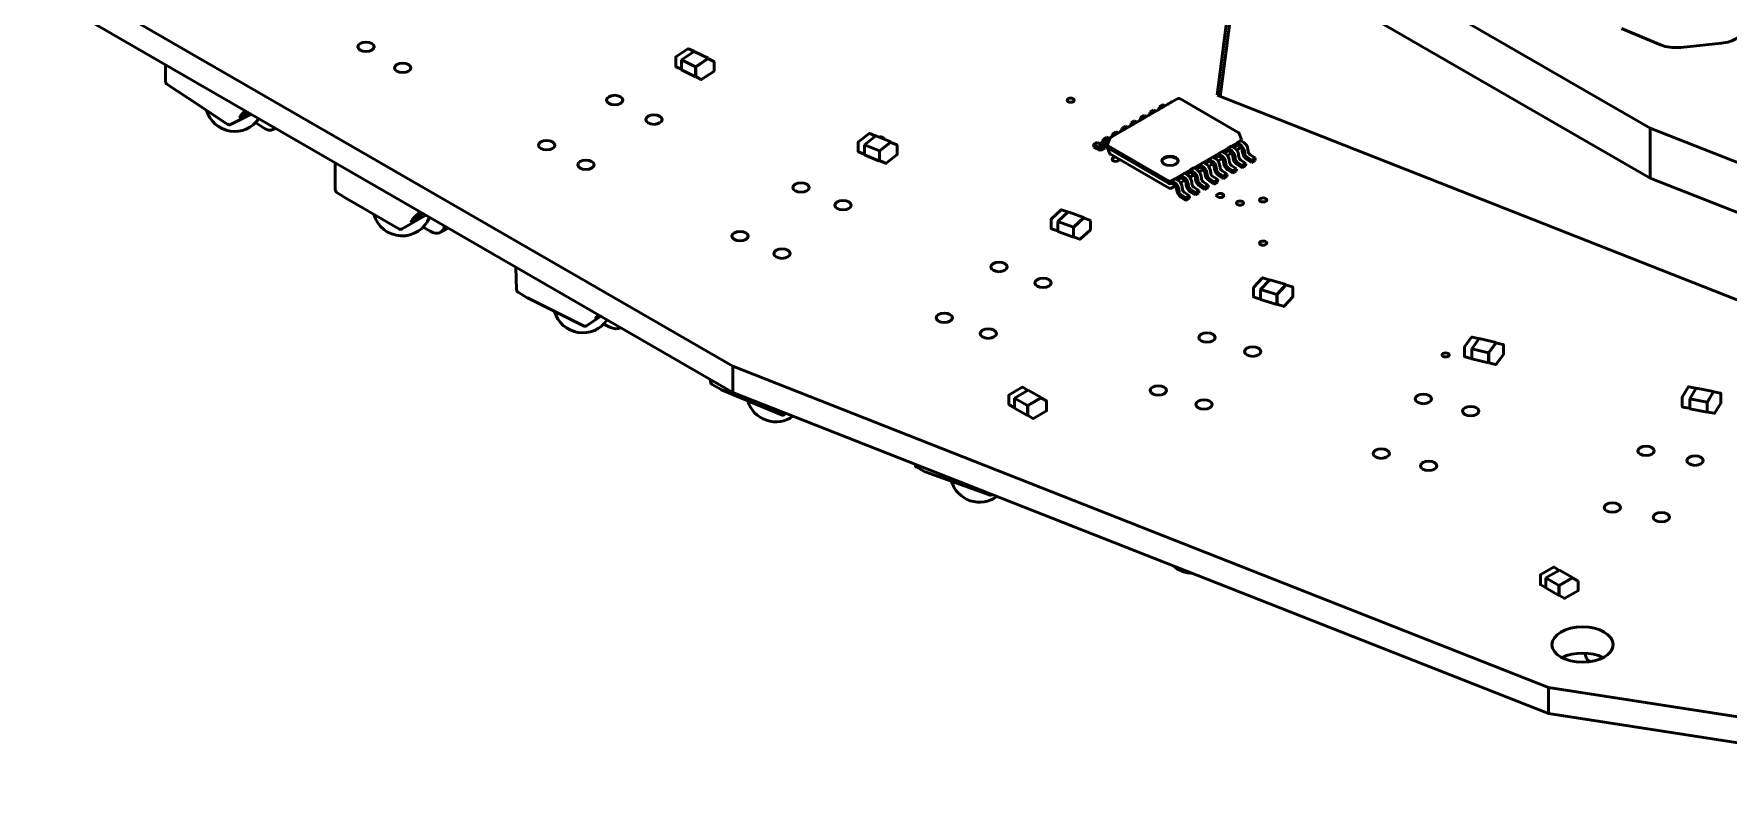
# Model space of a CAD drawing. Header units: millimetres. Extents: x 0 to 420, y 0 to 297.
# Drawn here: x 77 to 146.2, y 42.8 to 73.7 of the extents above; entities that cross this region are included whole.
import ezdxf

# ---------------------------------------------------------------- set-up
doc = ezdxf.new("R2010")
doc.units = ezdxf.units.MM
doc.header["$LTSCALE"] = 0.75
doc.layers.add('Visible', color=7, linetype='Continuous', lineweight=50)

msp = doc.modelspace()

# ---------------------------------------------------------------- linework, layer by layer
at = {"layer": 'Visible', "extrusion": (6.66134e-17, 0.816497, 0.57735)}
for p, q in [((69.673, 80.864), (105.574, 60.137)), ((124.491, 80.562), (143.039, 69.853)), ((69.673, 79.796), (105.574, 59.068)), ((125.352, 71.204), (126.222, 77.919)), ((126.222, 77.521), (143.039, 67.812)), ((125.484, 71.152), (126.222, 76.85)), ((143.464, 73.256), (141.861, 73.928)), ((103.243, 72.388), (103.243, 72.752)), ((103.739, 73.096), (103.254, 72.774)), ((104.003, 72.991), (103.483, 72.646)), ((103.977, 72.992), (103.766, 73.098)), ((104.569, 72.707), (104.003, 72.991)), ((104.049, 72.362), (104.569, 72.707)), ((104.556, 72.686), (104.072, 72.364)), ((104.569, 72.69), (104.569, 72.707)), ((104.794, 72.581), (104.583, 72.687)), ((145.947, 73.324), (144.284, 73.154)), ((82.412, 72.441), (82.412, 71.755)), ((103.469, 72.258), (103.257, 72.364)), ((103.483, 72.646), (104.049, 72.362)), ((103.483, 72.238), (103.483, 72.646)), ((104.049, 71.954), (103.483, 72.238)), ((104.049, 71.954), (104.049, 72.362)), ((104.064, 71.964), (104.049, 71.954)), ((104.06, 71.977), (104.06, 72.342)), ((104.797, 72.171), (104.313, 71.849)), ((104.809, 72.193), (104.809, 72.558)), ((83.766, 70.79), (82.468, 71.651)), ((104.286, 71.847), (104.075, 71.953)), ((84.849, 70.074), (83.766, 70.79)), ((123.744, 71.061), (121.006, 69.481)), ((122.753, 70.595), (122.609, 70.511)), ((122.851, 70.546), (122.753, 70.595)), ((122.954, 70.613), (123.098, 70.697)), ((123.136, 70.816), (122.992, 70.732)), ((122.992, 70.732), (122.998, 70.638)), ((123.083, 70.688), (122.992, 70.732)), ((123.234, 70.767), (123.136, 70.816)), ((123.337, 70.834), (123.481, 70.918)), ((126.212, 69.685), (123.828, 71.061)), ((147.387, 62.532), (125.352, 71.204)), ((84.85, 70.074), (84.94, 70.015)), ((85.064, 70.009), (85.899, 70.428)), ((85.475, 70.362), (85.574, 70.481)), ((85.514, 70.347), (85.491, 70.381)), ((85.638, 70.513), (85.539, 70.394)), ((86.087, 70.083), (86.415, 69.865)), ((121.604, 69.931), (121.46, 69.848)), ((121.702, 69.883), (121.604, 69.931)), ((121.805, 69.95), (121.949, 70.033)), ((121.987, 70.152), (121.843, 70.069)), ((121.843, 70.069), (121.848, 69.975)), ((121.933, 70.024), (121.843, 70.069)), ((122.085, 70.104), (121.987, 70.152)), ((122.188, 70.171), (122.332, 70.254)), ((122.37, 70.374), (122.226, 70.29)), ((122.226, 70.29), (122.231, 70.196)), ((122.316, 70.245), (122.226, 70.29)), ((122.468, 70.325), (122.37, 70.374)), ((122.571, 70.392), (122.715, 70.475)), ((122.609, 70.511), (122.614, 70.417)), ((122.699, 70.466), (122.609, 70.511)), ((86.894, 69.853), (86.789, 69.801)), ((110.694, 68.908), (110.694, 69.273)), ((111.138, 69.639), (110.704, 69.294)), ((111.418, 69.548), (110.953, 69.178)), ((111.391, 69.547), (111.165, 69.642)), ((112.025, 69.293), (111.418, 69.548)), ((111.56, 68.924), (112.025, 69.293)), ((112.014, 69.271), (111.58, 68.926)), ((112.025, 69.276), (112.025, 69.293)), ((112.268, 69.18), (112.041, 69.275)), ((120.455, 69.268), (120.311, 69.185)), ((120.605, 69.194), (120.455, 69.268)), ((120.594, 69.123), (120.606, 69.203)), ((120.656, 69.286), (120.8, 69.37)), ((120.838, 69.489), (120.694, 69.406)), ((120.694, 69.406), (120.699, 69.312)), ((120.784, 69.361), (120.694, 69.406)), ((120.887, 69.213), (120.781, 69.274)), ((120.966, 69.426), (120.838, 69.489)), ((120.97, 69.437), (120.876, 69.183)), ((120.938, 69.35), (120.925, 69.357)), ((121.039, 69.508), (121.183, 69.591)), ((121.221, 69.71), (121.077, 69.627)), ((121.077, 69.627), (121.082, 69.533)), ((121.167, 69.582), (121.077, 69.627)), ((121.319, 69.661), (121.221, 69.71)), ((121.422, 69.729), (121.566, 69.812)), ((121.46, 69.848), (121.465, 69.754)), ((121.55, 69.803), (121.46, 69.848)), ((123.491, 67.707), (126.32, 69.34)), ((126.174, 69.256), (126.318, 69.34)), ((126.174, 69.256), (126.293, 69.187)), ((126.174, 69.154), (126.174, 69.256)), ((126.249, 69.641), (126.343, 69.387)), ((126.318, 69.34), (126.438, 69.271)), ((126.344, 69.377), (126.344, 69.325)), ((143.039, 69.853), (176.353, 56.743)), ((143.039, 67.812), (143.039, 69.853)), ((110.937, 68.789), (110.71, 68.884)), ((110.953, 69.178), (111.56, 68.924)), ((110.953, 68.77), (110.953, 69.178)), ((111.56, 68.515), (110.953, 68.77)), ((111.56, 68.515), (111.56, 68.924)), ((111.574, 68.527), (111.56, 68.515)), ((111.57, 68.541), (111.57, 68.905)), ((111.813, 68.421), (111.586, 68.516)), ((112.274, 68.77), (111.84, 68.425)), ((112.284, 68.79), (112.284, 69.155)), ((120.311, 69.185), (120.317, 69.079)), ((120.513, 69.084), (120.311, 69.185)), ((120.317, 69.079), (120.519, 68.979)), ((120.632, 68.973), (120.776, 69.056)), ((120.694, 69.136), (120.682, 69.057)), ((120.781, 69.172), (120.874, 69.118)), ((120.826, 69.14), (120.827, 69.145)), ((120.874, 69.173), (120.874, 69.065)), ((120.876, 69.056), (120.957, 68.835)), ((120.899, 69.136), (123.374, 67.707)), ((120.899, 69.034), (123.374, 67.605)), ((123.391, 67.408), (120.994, 68.792)), ((125.025, 68.593), (125.169, 68.676)), ((125.025, 68.593), (125.144, 68.524)), ((125.025, 68.491), (125.025, 68.593)), ((125.169, 68.676), (125.289, 68.607)), ((125.258, 68.625), (125.408, 68.712)), ((125.563, 68.614), (125.389, 68.513)), ((125.408, 68.814), (125.552, 68.897)), ((125.408, 68.814), (125.527, 68.745)), ((125.408, 68.712), (125.408, 68.814)), ((125.527, 68.643), (125.408, 68.712)), ((125.552, 68.897), (125.672, 68.828)), ((125.626, 68.413), (125.615, 68.506)), ((125.641, 68.846), (125.791, 68.933)), ((125.946, 68.835), (125.772, 68.735)), ((125.791, 69.035), (125.935, 69.118)), ((125.791, 69.035), (125.91, 68.966)), ((125.791, 68.933), (125.791, 69.035)), ((125.91, 68.864), (125.791, 68.933)), ((125.858, 68.462), (125.846, 68.555)), ((125.935, 69.118), (126.055, 69.05)), ((126.009, 68.634), (125.998, 68.728)), ((126.024, 69.067), (126.174, 69.154)), ((126.085, 68.693), (126.097, 68.6)), ((126.225, 68.996), (126.155, 68.956)), ((126.293, 69.085), (126.174, 69.154)), ((126.241, 68.683), (126.229, 68.777)), ((126.281, 69.092), (126.261, 69.039)), ((126.322, 68.55), (126.525, 68.417)), ((126.393, 68.855), (126.381, 68.949)), ((126.468, 68.914), (126.48, 68.821)), ((126.757, 68.457), (126.555, 68.59)), ((126.561, 68.688), (126.763, 68.555)), ((126.624, 68.904), (126.612, 68.998)), ((126.705, 68.772), (126.908, 68.638)), ((126.763, 68.555), (126.757, 68.457)), ((126.757, 68.457), (126.901, 68.54)), ((126.763, 68.555), (126.908, 68.638)), ((126.908, 68.638), (126.901, 68.54)), ((89.333, 68.445), (89.333, 67.383)), ((123.726, 67.741), (123.876, 67.827)), ((123.876, 67.929), (124.02, 68.013)), ((123.876, 67.929), (123.995, 67.86)), ((123.876, 67.827), (123.876, 67.929)), ((123.995, 67.758), (123.876, 67.827)), ((124.02, 68.013), (124.14, 67.944)), ((124.109, 67.962), (124.259, 68.048)), ((124.414, 67.95), (124.24, 67.85)), ((124.259, 68.151), (124.403, 68.234)), ((124.259, 68.151), (124.378, 68.082)), ((124.259, 68.048), (124.259, 68.151)), ((124.378, 67.98), (124.259, 68.048)), ((124.403, 68.234), (124.523, 68.165)), ((124.477, 67.75), (124.466, 67.843)), ((124.492, 68.183), (124.642, 68.27)), ((124.553, 67.809), (124.565, 67.715)), ((124.797, 68.172), (124.623, 68.071)), ((124.642, 68.372), (124.786, 68.455)), ((124.642, 68.372), (124.761, 68.303)), ((124.642, 68.27), (124.642, 68.372)), ((124.761, 68.201), (124.642, 68.27)), ((124.709, 67.799), (124.697, 67.892)), ((124.786, 68.455), (124.906, 68.386)), ((124.86, 67.971), (124.849, 68.064)), ((124.875, 68.404), (125.025, 68.491)), ((124.936, 68.03), (124.948, 67.936)), ((125.18, 68.393), (125.006, 68.292)), ((125.144, 68.422), (125.025, 68.491)), ((125.092, 68.02), (125.08, 68.113)), ((125.173, 67.887), (125.376, 67.754)), ((125.243, 68.192), (125.232, 68.285)), ((125.319, 68.251), (125.331, 68.158)), ((125.608, 67.793), (125.406, 67.927)), ((125.412, 68.025), (125.614, 67.892)), ((125.475, 68.241), (125.463, 68.334)), ((125.556, 68.108), (125.759, 67.975)), ((125.614, 67.892), (125.608, 67.793)), ((125.608, 67.793), (125.752, 67.877)), ((125.614, 67.892), (125.759, 67.975)), ((125.702, 68.472), (125.714, 68.379)), ((125.759, 67.975), (125.752, 67.877)), ((125.991, 68.015), (125.789, 68.148)), ((125.795, 68.246), (125.997, 68.113)), ((125.939, 68.329), (126.142, 68.196)), ((125.997, 68.113), (125.991, 68.015)), ((125.991, 68.015), (126.135, 68.098)), ((125.997, 68.113), (126.142, 68.196)), ((126.142, 68.196), (126.135, 68.098)), ((126.374, 68.236), (126.172, 68.369)), ((126.178, 68.467), (126.38, 68.334)), ((126.38, 68.334), (126.374, 68.236)), ((126.374, 68.236), (126.518, 68.319)), ((126.38, 68.334), (126.525, 68.417)), ((126.525, 68.417), (126.518, 68.319)), ((171.12, 56.761), (143.039, 67.812)), ((89.34, 67.343), (89.359, 67.286)), ((89.794, 66.981), (89.412, 67.22)), ((123.648, 67.508), (123.474, 67.408)), ((123.491, 67.605), (123.493, 67.606)), ((123.493, 67.708), (123.637, 67.792)), ((123.493, 67.708), (123.612, 67.639)), ((123.493, 67.606), (123.493, 67.708)), ((123.612, 67.537), (123.493, 67.606)), ((123.637, 67.792), (123.757, 67.723)), ((123.711, 67.307), (123.7, 67.401)), ((123.787, 67.366), (123.799, 67.273)), ((124.031, 67.729), (123.857, 67.629)), ((123.88, 67.14), (124.082, 67.007)), ((123.943, 67.356), (123.931, 67.45)), ((124.024, 67.224), (124.227, 67.091)), ((124.094, 67.529), (124.083, 67.622)), ((124.17, 67.587), (124.182, 67.494)), ((124.459, 67.13), (124.257, 67.263)), ((124.263, 67.361), (124.465, 67.228)), ((124.326, 67.577), (124.314, 67.671)), ((124.407, 67.445), (124.61, 67.312)), ((124.465, 67.228), (124.459, 67.13)), ((124.459, 67.13), (124.603, 67.213)), ((124.465, 67.228), (124.61, 67.312)), ((124.61, 67.312), (124.603, 67.213)), ((124.842, 67.351), (124.64, 67.484)), ((124.646, 67.583), (124.848, 67.449)), ((124.79, 67.666), (124.993, 67.533)), ((124.848, 67.449), (124.842, 67.351)), ((124.842, 67.351), (124.986, 67.435)), ((124.848, 67.449), (124.993, 67.533)), ((124.993, 67.533), (124.986, 67.435)), ((125.225, 67.572), (125.023, 67.705)), ((125.029, 67.804), (125.231, 67.671)), ((125.231, 67.671), (125.225, 67.572)), ((125.225, 67.572), (125.369, 67.656)), ((125.231, 67.671), (125.376, 67.754)), ((125.376, 67.754), (125.369, 67.656)), ((91.942, 65.741), (89.798, 66.979)), ((118.976, 66.514), (118.585, 66.153)), ((119.269, 66.436), (118.849, 66.048)), ((119.241, 66.434), (119.003, 66.52)), ((119.905, 66.206), (119.269, 66.436)), ((124.076, 66.909), (123.874, 67.042)), ((124.082, 67.007), (124.076, 66.909)), ((124.076, 66.909), (124.22, 66.992)), ((124.082, 67.007), (124.227, 67.091)), ((124.227, 67.091), (124.22, 66.992)), ((92.067, 65.741), (93.042, 66.304)), ((92.481, 66.11), (92.587, 66.233)), ((92.511, 66.095), (92.491, 66.121)), ((92.647, 66.268), (92.54, 66.144)), ((92.818, 66.305), (92.892, 66.39)), ((92.912, 66.379), (92.877, 66.339)), ((92.928, 65.816), (93.222, 65.647)), ((93.933, 65.776), (93.638, 65.605)), ((118.576, 65.768), (118.576, 66.133)), ((118.832, 65.658), (118.594, 65.743)), ((118.849, 66.048), (119.485, 65.819)), ((118.849, 65.64), (118.849, 66.048)), ((119.485, 65.819), (119.905, 66.206)), ((119.485, 65.41), (119.485, 65.819)), ((119.495, 65.437), (119.495, 65.802)), ((119.895, 66.183), (119.504, 65.821)), ((119.905, 66.188), (119.905, 66.206)), ((120.16, 66.103), (119.922, 66.188)), ((120.177, 65.713), (120.177, 66.077)), ((119.485, 65.41), (118.849, 65.64)), ((119.499, 65.423), (119.485, 65.41)), ((119.75, 65.326), (119.513, 65.412)), ((120.169, 65.693), (119.777, 65.332)), ((96.744, 63.26), (96.711, 64.186)), ((127.198, 63.737), (126.851, 63.361)), ((127.501, 63.671), (127.129, 63.268)), ((127.472, 63.669), (127.225, 63.745)), ((128.163, 63.468), (127.501, 63.671)), ((97.183, 62.933), (96.806, 63.157)), ((126.844, 62.978), (126.844, 63.343)), ((127.129, 63.268), (127.791, 63.064)), ((127.129, 62.86), (127.129, 63.268)), ((127.791, 63.064), (128.163, 63.468)), ((127.791, 62.656), (127.791, 63.064)), ((127.801, 62.684), (127.801, 63.049)), ((128.154, 63.444), (127.808, 63.067)), ((128.441, 62.967), (128.094, 62.59)), ((128.163, 63.45), (128.163, 63.468)), ((128.429, 63.375), (128.182, 63.451)), ((128.448, 62.985), (128.448, 63.35)), ((99.479, 61.78), (97.19, 62.929)), ((127.11, 62.877), (126.863, 62.953)), ((127.791, 62.656), (127.129, 62.86)), ((127.804, 62.671), (127.791, 62.656)), ((128.067, 62.583), (127.819, 62.659)), ((99.605, 61.787), (100.19, 62.177)), ((100.018, 62.172), (100.08, 62.241)), ((100.039, 62.157), (100.022, 62.176)), ((100.094, 62.232), (100.073, 62.209)), ((100.306, 61.86), (100.556, 61.734)), ((135.451, 60.545), (135.451, 60.91)), ((135.745, 61.318), (135.456, 60.926)), ((136.059, 61.269), (135.75, 60.848)), ((136.03, 61.265), (135.773, 61.328)), ((136.749, 61.1), (136.059, 61.269)), ((136.44, 60.679), (136.749, 61.1)), ((136.742, 61.074), (136.453, 60.681)), ((136.749, 61.08), (136.749, 61.1)), ((137.028, 61.02), (136.77, 61.084)), ((137.048, 60.63), (137.048, 60.995)), ((135.729, 60.456), (135.471, 60.519)), ((135.75, 60.848), (136.44, 60.679)), ((135.75, 60.44), (135.75, 60.848)), ((136.44, 60.271), (135.75, 60.44)), ((136.44, 60.271), (136.44, 60.679)), ((136.452, 60.287), (136.44, 60.271)), ((136.448, 60.301), (136.448, 60.665)), ((136.726, 60.212), (136.469, 60.275)), ((137.043, 60.614), (136.754, 60.222)), ((104.666, 59.488), (104.655, 59.599)), ((105.574, 60.137), (138.889, 47.026)), ((105.574, 59.068), (105.574, 60.137)), ((105.097, 59.186), (104.729, 59.391)), ((107.563, 58.151), (105.109, 59.18)), ((105.574, 59.068), (138.889, 45.958)), ((116.853, 58.59), (116.853, 58.954)), ((117.388, 59.279), (116.866, 58.977)), ((117.637, 59.163), (117.077, 58.84)), ((117.077, 58.84), (117.608, 58.534)), ((117.077, 58.432), (117.077, 58.84)), ((117.613, 59.164), (117.415, 59.279)), ((117.608, 58.534), (118.167, 58.857)), ((118.154, 58.836), (117.632, 58.535)), ((118.167, 58.857), (117.637, 59.163)), ((118.167, 58.84), (118.167, 58.857)), ((118.379, 58.722), (118.181, 58.836)), ((144.348, 58.499), (144.348, 58.863)), ((144.592, 59.28), (144.352, 58.877)), ((144.885, 59.24), (144.62, 59.293)), ((144.913, 59.245), (144.656, 58.813)), ((144.656, 58.813), (145.365, 58.672)), ((144.656, 58.405), (144.656, 58.813)), ((145.623, 59.104), (144.913, 59.245)), ((145.365, 58.672), (145.623, 59.104)), ((145.616, 59.076), (145.376, 58.673)), ((145.623, 59.084), (145.623, 59.104)), ((145.909, 59.036), (145.644, 59.089)), ((145.931, 58.645), (145.931, 59.01)), ((107.689, 58.168), (107.746, 58.214)), ((117.064, 58.452), (116.866, 58.566)), ((117.608, 58.125), (117.077, 58.432)), ((117.608, 58.125), (117.608, 58.534)), ((117.622, 58.134), (117.608, 58.125)), ((117.619, 58.147), (117.619, 58.512)), ((117.83, 58.01), (117.632, 58.124)), ((118.379, 58.311), (117.857, 58.01)), ((118.392, 58.334), (118.392, 58.699)), ((144.634, 58.42), (144.369, 58.472)), ((145.365, 58.264), (144.656, 58.405)), ((145.365, 58.264), (145.365, 58.672)), ((145.376, 58.282), (145.365, 58.264)), ((145.372, 58.295), (145.372, 58.66)), ((145.658, 58.216), (145.394, 58.269)), ((145.927, 58.632), (145.686, 58.229)), ((113.027, 56.103), (113.022, 56.137)), ((113.45, 55.82), (113.092, 56.011)), ((116.039, 54.885), (113.467, 55.813)), ((139.09, 51.934), (138.568, 51.632)), ((139.315, 51.819), (139.117, 51.934)), ((138.555, 51.244), (138.555, 51.609)), ((138.766, 51.107), (138.568, 51.221)), ((139.339, 51.818), (138.78, 51.495)), ((138.78, 51.495), (139.31, 51.189)), ((138.78, 51.087), (138.78, 51.495)), ((139.31, 51.189), (139.87, 51.512)), ((139.856, 51.491), (139.334, 51.19)), ((139.87, 51.512), (139.339, 51.818)), ((139.87, 51.495), (139.87, 51.512)), ((140.081, 51.377), (139.883, 51.491)), ((140.094, 50.989), (140.094, 51.354)), ((139.31, 50.78), (138.78, 51.087)), ((139.31, 50.78), (139.31, 51.189)), ((139.325, 50.789), (139.31, 50.78)), ((139.321, 50.802), (139.321, 51.167)), ((139.532, 50.665), (139.334, 50.779)), ((140.081, 50.966), (139.559, 50.665)), ((140.436, 48.208), (140.368, 48.427)), ((140.613, 48.08), (140.503, 48.131)), ((138.889, 47.026), (159.337, 43.863)), ((138.889, 45.958), (138.889, 47.026)), ((138.889, 45.958), (159.337, 42.795))]:
    msp.add_line(p, q, dxfattribs=at)
at = {"layer": 'Visible', "extrusion": (-3.84593e-17, 0, -1)}
for centre, radius, start, end in [((-103.269, 72.752), 0.0267, 0, 56.40926), ((-103.269, 72.388), 0.0267, 296.65129, 0), ((-104.087, 72.342), 0.0267, 0, 56.40926), ((-104.087, 71.977), 0.0267, 296.65129, 0), ((-104.783, 72.193), 0.0267, 180, 236.40926), ((-110.72, 69.273), 0.0267, 360, 51.52743), ((-110.947, 68.813), 0.0267, 257.21861, 292.75656), ((-111.597, 68.905), 0.0267, 0, 51.52743), ((-112.257, 68.79), 0.0267, 180, 231.52743), ((-126.183, 69.068), 0.0833, 200.21163, 240), ((-92.005, 65.849), 0.125, 239.99739, 299.99739), ((-118.603, 65.768), 0.0267, 289.83785, 0), ((-118.841, 65.683), 0.0267, 251.4502, 289.83785), ((-119.522, 65.437), 0.0267, 289.83785, 0), ((-99.45, 62.701), 1.2, 214.02194, 344.16674), ((-104.79, 59.5), 0.125, 299.14918, 354.42471), ((-116.879, 58.954), 0.0267, 0, 60), ((-144.374, 58.863), 0.0267, 360, 30.81155), ((-107.334, 59.067), 1.2, 233.86331, 343.71933), ((-117.077, 58.475), 0.0267, 270, 300), ((-117.645, 58.512), 0.0267, 0, 60), ((-145.399, 58.66), 0.0267, 0, 30.81155), ((-145.904, 58.645), 0.0267, 180, 210.81155), ((-115.651, 55.789), 1.2, 233.62834, 343.05398), ((-124.369, 52.88), 1.2, 271.00765, 311.95499), ((-138.582, 51.244), 0.0267, 300, 360), ((-139.348, 50.802), 0.0267, 300, 360), ((-140.555, 48.245), 0.125, 294.83173, 342.91236)]:
    msp.add_arc(centre, radius, start, end, dxfattribs=at)
at = {"layer": 'Visible', "extrusion": (-3.84593e-17, -6.66134e-17, -1)}
for centre, radius, start, end in [((-103.754, 73.074), 0.0267, 56.40926, 116.65129), ((-104.571, 72.664), 0.0267, 56.40926, 116.65129), ((-104.298, 71.871), 0.0267, 236.40926, 296.65129), ((-126.171, 69.613), 0.0833, 120, 159.78837), ((-121.035, 68.864), 0.0833, 300, 339.78837)]:
    msp.add_arc(centre, radius, start, end, dxfattribs=at)
at = {"layer": 'Visible', "extrusion": (2.81541e-17, -1.33227e-16, -1)}
for centre, radius, start, end in [((-103.965, 72.968), 0.0267, 116.65129, 149.4429), ((-103.481, 72.282), 0.0267, 264.33853, 296.65129), ((-104.783, 72.558), 0.0267, 116.65129, 180), ((-89.458, 67.383), 0.125, 341.19486, 0), ((-89.86, 67.087), 0.125, 299.99739, 302.02342), ((-118.994, 66.495), 0.0267, 47.2635, 109.83785), ((-119.913, 66.163), 0.0267, 47.2635, 109.83785), ((-119.759, 65.351), 0.0267, 227.2635, 289.83785), ((-128.421, 62.985), 0.0267, 180, 222.64345), ((-137.021, 60.63), 0.0267, 180, 216.32377), ((-117.401, 59.256), 0.0267, 60, 120), ((-118.167, 58.813), 0.0267, 60, 120), ((-144.615, 59.266), 0.0267, 30.81155, 101.24368), ((-145.639, 59.063), 0.0267, 30.81155, 101.24368), ((-118.365, 58.334), 0.0267, 180, 240), ((-144.374, 58.499), 0.0267, 281.24368, 360), ((-145.399, 58.295), 0.0267, 281.24368, 360), ((-145.664, 58.242), 0.0267, 210.81155, 281.24368), ((-117.843, 58.033), 0.0267, 240, 300), ((-113.151, 56.121), 0.125, 297.9947, 351.65582), ((-139.104, 51.911), 0.0267, 60, 120), ((-139.87, 51.468), 0.0267, 60, 120), ((-139.546, 50.688), 0.0267, 240, 300)]:
    msp.add_arc(centre, radius, start, end, dxfattribs=at)
at = {"layer": 'Visible', "extrusion": (-1.05073e-16, -1.33227e-16, -1)}
for centre, radius, start, end in [((-82.537, 71.755), 0.125, 303.58793, 0), ((-84.918, 70.179), 0.125, 302.86513, 303.43993), ((-111.154, 69.618), 0.0267, 51.52743, 112.75656), ((-112.031, 69.25), 0.0267, 51.52743, 112.75656), ((-110.72, 68.908), 0.0267, 292.75656, 0), ((-111.597, 68.541), 0.0267, 292.75656, 0), ((-111.823, 68.446), 0.0267, 231.52743, 292.75656), ((-89.478, 67.326), 0.125, 302.02342, 341.19486), ((-127.465, 63.643), 0.0267, 107.06557, 148.9023), ((-128.421, 63.35), 0.0267, 107.06557, 180), ((-127.118, 62.902), 0.0267, 245.57662, 287.06557), ((-135.766, 61.302), 0.0267, 36.32377, 103.77012), ((-136.763, 61.058), 0.0267, 36.32377, 103.77012), ((-135.478, 60.545), 0.0267, 283.77012, 360), ((-136.475, 60.301), 0.0267, 283.77012, 360), ((-136.733, 60.237), 0.0267, 216.32377, 283.77012), ((-116.879, 58.59), 0.0267, 300, 360), ((-117.645, 58.147), 0.0267, 300, 360), ((-113.509, 55.931), 0.125, 289.8357, 297.9947), ((-138.582, 51.609), 0.0267, 360, 60), ((-139.348, 51.167), 0.0267, 360, 60)]:
    msp.add_arc(centre, radius, start, end, dxfattribs=at)
at = {"layer": 'Visible', "extrusion": (9.47675e-17, 1.33227e-16, -1)}
for centre, start, end in [((-83.835, 70.894), 303.43993, 303.58793), ((-97.246, 63.04), 296.64885, 300.69972)]:
    msp.add_arc(centre, 0.125, start, end, dxfattribs=at)
at = {"layer": 'Visible', "extrusion": (9.47675e-17, -1.33227e-16, -1)}
msp.add_arc((-85.232, 70.924), 1.2, 214.61189, 343.36132, dxfattribs=at)
at = {"layer": 'Visible', "extrusion": (-1.05073e-16, 0, -1)}
for centre, radius, start, end in [((-123.786, 70.989), 0.0833, 60, 120), ((-85.008, 70.12), 0.125, 243.34626, 302.86513), ((-123.432, 67.48), 0.0833, 240, 300), ((-92.074, 66.659), 1.2, 201.55588, 344.1365), ((-120.151, 65.713), 0.0267, 180, 227.2635), ((-126.871, 62.978), 0.0267, 287.06557, 0), ((-127.827, 62.684), 0.0267, 287.06557, 360), ((-136.024, 61.239), 0.0267, 103.77012, 149.37861), ((-137.021, 60.995), 0.0267, 103.77012, 180), ((-105.158, 59.295), 0.125, 292.7543, 299.14918), ((-117.599, 59.141), 0.0267, 120, 150), ((-118.365, 58.699), 0.0267, 120, 180), ((-139.302, 51.796), 0.0267, 120, 150), ((-140.068, 51.354), 0.0267, 120, 180), ((-140.068, 50.989), 0.0267, 180, 240)]:
    msp.add_arc(centre, radius, start, end, dxfattribs=at)
at = {"layer": 'Visible', "extrusion": (2.81541e-17, 0, -1)}
for centre, start, end in [((-111.381, 69.523), 112.75656, 148.98356), ((-112.257, 69.155), 112.75656, 180), ((-144.88, 59.214), 101.24368, 150.16015), ((-145.904, 59.01), 101.24368, 180), ((-144.639, 58.446), 231.68749, 281.24368)]:
    msp.add_arc(centre, 0.0267, start, end, dxfattribs=at)
at = {"layer": 'Visible', "extrusion": (-3.84593e-17, 6.66134e-17, -1)}
for centre, radius, start, end in [((-121.048, 69.408), 0.0833, 20.21163, 60), ((-118.603, 66.133), 0.0267, 0, 47.2635), ((-119.522, 65.802), 0.0267, 0, 47.2635), ((-96.869, 63.264), 0.125, 300.69972, 357.91357)]:
    msp.add_arc(centre, radius, start, end, dxfattribs=at)
at = {"layer": 'Visible', "extrusion": (-3.84593e-17, -1.33227e-16, -1)}
for centre, radius, start, end in [((-119.232, 66.409), 0.0267, 109.83785, 148.83091), ((-120.151, 66.077), 0.0267, 109.83785, 180), ((-135.735, 60.482), 0.0267, 238.00983, 283.77012), ((-116.081, 55.003), 0.125, 232.5584, 289.8357)]:
    msp.add_arc(centre, radius, start, end, dxfattribs=at)
at = {"layer": 'Visible', "extrusion": (2.81541e-17, -1.9984e-16, -1)}
for centre, start, end in [((-127.217, 63.719), 42.64345, 107.06557), ((-128.174, 63.425), 42.64345, 107.06557), ((-128.074, 62.608), 222.64345, 287.06557)]:
    msp.add_arc(centre, 0.0267, start, end, dxfattribs=at)
at = {"layer": 'Visible', "extrusion": (-1.71686e-16, 0, -1)}
for centre, end in [((-126.871, 63.343), 42.64345), ((-127.827, 63.049), 42.64345), ((-135.478, 60.91), 36.32377), ((-136.475, 60.665), 36.32377)]:
    msp.add_arc(centre, 0.0267, 0, end, dxfattribs=at)
at = {"layer": 'Visible', "extrusion": (-1.05073e-16, 1.33227e-16, -1)}
msp.add_arc((-99.535, 61.892), 0.125, 236.40645, 296.64885, dxfattribs=at)
at = {"layer": 'Visible', "extrusion": (-1.05073e-16, -1.9984e-16, -1)}
for centre, radius, start, end in [((-107.611, 58.266), 0.125, 231.52434, 292.7543), ((-138.78, 51.13), 0.0267, 270, 300)]:
    msp.add_arc(centre, radius, start, end, dxfattribs=at)
at = {"layer": 'Visible', "extrusion": (-1.65481e-16, -1.9984e-16, -1)}
for centre, major_axis, start_param, end_param in [((90.599, 73.178), (-0.333, 0), 4.712389, 10.995574), ((92.096, 72.314), (-0.333, 0), 4.712389, 10.995574), ((123.432, 68.524), (-0.333, 0), 4.712389, 10.995574), ((123.432, 68.49), (0.333, 0), 3.230096, 6.194681)]:
    msp.add_ellipse(centre, major_axis=major_axis, ratio=0.57735, start_param=start_param, end_param=end_param, dxfattribs=at)
at = {"layer": 'Visible', "extrusion": (-5.54598e-18, 3.31132e-31, -1)}
for centre, major_axis, start_param, end_param in [((100.755, 71.005), (-0.333, 0), 4.712389, 10.995574), ((102.352, 70.203), (-0.333, 0), 4.712389, 10.995574), ((97.977, 69.161), (0.333, 0), 1.570796326796876, 7.853981633976462), ((99.575, 68.359), (-0.333, 0), 4.712389, 10.995574), ((108.362, 67.429), (-0.333, 0), 4.712389, 10.995574), ((110.074, 66.711), (-0.333, 0), 4.712389, 10.995574), ((105.874, 65.452), (-0.333, 0), 4.712389, 10.995574), ((107.586, 64.734), (-0.333, 0), 4.712389, 10.995574), ((116.452, 64.189), (-0.333, 0), 4.712389, 10.995574), ((118.247, 63.541), (-0.333, 0), 4.712389, 10.995574), ((114.209, 62.116), (-0.333, 0), 4.712389, 10.995574), ((116.004, 61.468), (-0.333, 0), 4.712389, 10.995574), ((124.94, 61.307), (-0.333, 0), 4.712389, 10.995574), ((126.809, 60.734), (-0.333, 0), 4.712389, 10.995574), ((122.952, 59.149), (-0.333, 0), 4.712389, 10.995574), ((133.777, 58.801), (-0.333, 0), 4.712389, 10.995574), ((124.821, 58.576), (-0.333, 0), 4.712389, 10.995574), ((135.711, 58.304), (-0.333, 0), 4.712389, 10.995574), ((132.055, 56.569), (-0.333, 0), 4.712389, 10.995574), ((142.874, 56.682), (-0.333, 0), 4.712389, 10.995574), ((133.989, 56.071), (-0.333, 0), 4.712389, 10.995574), ((144.875, 56.284), (-0.333, 0), 4.712389, 10.995574), ((141.495, 54.371), (-0.333, 0), 4.712389, 10.995574), ((143.497, 53.973), (-0.333, 0), 4.712389, 10.995574)]:
    msp.add_ellipse(centre, major_axis=major_axis, ratio=0.57735, start_param=start_param, end_param=end_param, dxfattribs=at)
at = {"layer": 'Visible', "extrusion": (-6.02212e-17, -1.9984e-16, -1)}
for centre, major_axis, start_param, end_param in [((119.374, 70.996), (0.146, 0), 1.570796326791151, 7.853981633970736), ((111.606, 69.415), (-0.146, 0), 1.181624, 3.216606), ((121.215, 68.585), (0.146, 0), 0.054804, 4.657585), ((125.48, 67.107), (0.146, 0), 1.57079632680475, 7.853981633984336), ((126.288, 66.796), (0.146, 0), 1.570796326803623, 7.85398163398321), ((127.231, 66.926), (0.146, 0), 1.570796326804937, 7.853981633984523), ((127.231, 65.163), (-0.146, 0), 4.712389, 10.995574), ((134.685, 60.6), (0.146, 0), 1.57079632680502, 7.853981633984606)]:
    msp.add_ellipse(centre, major_axis=major_axis, ratio=0.57735, start_param=start_param, end_param=end_param, dxfattribs=at)
at = {"layer": 'Visible'}
for centre, major_axis, ratio, start_param, end_param in [((123.079, 70.397), (-0.125, 0.217), 0.57735, -0.238524, 0.238524), ((123.462, 70.618), (-0.125, 0.217), 0.57735, -0.238524, 0.238524), ((121.93, 69.733), (-0.125, 0.217), 0.57735, -0.238524, 0.238524), ((122.313, 69.954), (-0.125, 0.217), 0.57735, -0.238524, 0.238524), ((122.696, 70.176), (-0.125, 0.217), 0.57735, -0.238524, 0.238524), ((120.781, 69.07), (-0.125, 0.217), 0.57735, -0.785398, 0.628319), ((121.164, 69.291), (-0.125, 0.217), 0.57735, -0.238524, 0.238524), ((121.547, 69.512), (-0.125, 0.217), 0.57735, -0.238524, 0.238524), ((126.261, 69.367), (0.0829, 0.0148), 0.565233, -0.864152, 0.100409), ((120.507, 69.189), (-0.125, 0.217), 0.57735, 2.426008, 3.769911), ((120.958, 69.163), (-0.0829, 0.0148), 0.565233, -0.100409, 0.864152), ((125.144, 68.32), (-0.125, 0.217), 0.57735, 4.08407, 5.497787), ((125.527, 68.541), (-0.125, 0.217), 0.57735, 4.08407, 5.497787), ((125.91, 68.762), (-0.125, 0.217), 0.57735, 4.08407, 5.497787), ((126.184, 68.565), (-0.125, 0.217), 0.57735, 0.942478, 2.286381), ((126.328, 68.649), (-0.062, 0.108), 0.57735, 0.942478, 2.286381), ((126.293, 68.983), (-0.125, 0.217), 0.57735, 4.08407, 5.497787), ((126.567, 68.787), (-0.125, 0.217), 0.57735, 0.942478, 2.286381), ((126.711, 68.87), (-0.063, 0.108), 0.57735, 0.942478, 2.286381), ((123.995, 67.656), (-0.125, 0.217), 0.57735, 4.08407, 5.497787), ((124.378, 67.877), (-0.125, 0.217), 0.57735, 4.08407, 5.497787), ((124.761, 68.099), (-0.125, 0.217), 0.57735, 4.08407, 5.497787), ((125.035, 67.902), (-0.125, 0.217), 0.57735, 0.942478, 2.286381), ((125.179, 67.985), (-0.063, 0.108), 0.57735, 0.942478, 2.286381), ((125.418, 68.123), (-0.125, 0.217), 0.57735, 0.942478, 2.286381), ((125.562, 68.206), (-0.063, 0.108), 0.57735, 0.942478, 2.286381), ((125.801, 68.344), (-0.125, 0.217), 0.57735, 0.942478, 2.286381), ((125.945, 68.428), (-0.062, 0.108), 0.57735, 0.942478, 2.286381), ((123.432, 67.734), (0.0833, 0), 0.457302, 3.948637, 5.476141), ((123.612, 67.435), (-0.125, 0.217), 0.57735, 4.08407, 5.497787), ((123.886, 67.239), (-0.125, 0.217), 0.57735, 0.942478, 2.286381), ((124.03, 67.322), (-0.063, 0.108), 0.57735, 0.942478, 2.286381), ((124.269, 67.46), (-0.125, 0.217), 0.57735, 0.942478, 2.286381), ((124.413, 67.543), (-0.063, 0.108), 0.57735, 0.942478, 2.286381), ((124.652, 67.681), (-0.125, 0.217), 0.57735, 0.942478, 2.286381), ((124.796, 67.764), (-0.063, 0.108), 0.57735, 0.942478, 2.286381), ((93.516, 66.497), (-0.417, 0.722), 0.577381, 3.141593, 3.170029)]:
    msp.add_ellipse(centre, major_axis=major_axis, ratio=ratio, start_param=start_param, end_param=end_param, dxfattribs=at)
at = {"layer": 'Visible', "extrusion": (-8.65333e-17, -4.996e-17, -1)}
for centre, major_axis, start_param, end_param in [((123.223, 70.48), (-0.125, 0.217), 0, 0.238524), ((123.606, 70.701), (-0.125, 0.217), 0, 0.238524), ((122.074, 69.817), (-0.125, 0.217), 0, 0.238524), ((122.457, 70.038), (-0.125, 0.217), 0, 0.238524), ((122.84, 70.259), (-0.125, 0.217), 0, 0.238524), ((120.781, 69.07), (-0.063, 0.108), -0.628319, 0.785398), ((120.925, 69.153), (-0.125, 0.217), 0, 0.785398), ((121.308, 69.374), (-0.125, 0.217), 0, 0.238524), ((121.691, 69.596), (-0.125, 0.217), 0, 0.238524), ((126.438, 69.067), (-0.125, 0.217), 0.785398, 2.199115), ((120.507, 69.189), (-0.062, 0.108), 2.513274, 3.857178), ((120.651, 69.273), (-0.125, 0.217), 2.513274, 3.141593), ((125.289, 68.403), (-0.125, 0.217), 0.785398, 2.199115), ((125.527, 68.541), (-0.063, 0.108), 0.785398, 2.199115), ((125.672, 68.624), (-0.125, 0.217), 0.785398, 2.199115), ((125.91, 68.762), (-0.062, 0.108), 0.785398, 2.199115), ((126.055, 68.845), (-0.125, 0.217), 0.785398, 2.199115), ((126.184, 68.565), (-0.063, 0.108), 3.996804, 5.340708), ((126.293, 68.983), (-0.063, 0.108), 0.785398, 2.199115), ((126.567, 68.787), (-0.063, 0.108), 3.996804, 5.340708), ((124.14, 67.74), (-0.125, 0.217), 0.785398, 2.199115), ((124.378, 67.877), (-0.063, 0.108), 0.785398, 2.199115), ((124.523, 67.961), (-0.125, 0.217), 0.785398, 2.199115), ((124.761, 68.099), (-0.063, 0.108), 0.785398, 2.199115), ((124.906, 68.182), (-0.125, 0.217), 0.785398, 2.199115), ((125.035, 67.902), (-0.062, 0.108), 3.996804, 5.340708), ((125.144, 68.32), (-0.063, 0.108), 0.785398, 2.199115), ((125.418, 68.123), (-0.063, 0.108), 3.996804, 5.340708), ((125.801, 68.344), (-0.062, 0.108), 3.996804, 5.340708), ((123.612, 67.435), (-0.062, 0.108), 0.785398, 2.199115), ((123.757, 67.519), (-0.125, 0.217), 0.785398, 2.199115), ((123.886, 67.239), (-0.063, 0.108), 3.996804, 5.340708), ((123.995, 67.656), (-0.063, 0.108), 0.785398, 2.199115), ((124.269, 67.46), (-0.063, 0.108), 3.996804, 5.340708), ((124.652, 67.681), (-0.063, 0.108), 3.996804, 5.340708)]:
    msp.add_ellipse(centre, major_axis=major_axis, ratio=0.57735, start_param=start_param, end_param=end_param, dxfattribs=at)
at = {"layer": 'Visible', "extrusion": (-8.9302e-17, -4.48239e-17, -1)}
msp.add_ellipse((86.415, 70.545), major_axis=(-0.374, 0.745), ratio=0.535702, start_param=2.90959, end_param=3.894461, dxfattribs=at)
at = {"layer": 'Visible', "extrusion": (-1.9674e-16, -3.5064e-17, -1)}
msp.add_ellipse((120.958, 69.075), major_axis=(0.0829, 0.0148), ratio=0.565233, start_param=2.478241, end_param=3.241993, dxfattribs=at)
at = {"layer": 'Visible', "extrusion": (-3.25756e-17, -6.66134e-17, -1)}
msp.add_ellipse((123.432, 67.647), major_axis=(-0.0833, 0), ratio=0.697442, start_param=3.948637, end_param=5.476141, dxfattribs=at)
at = {"layer": 'Visible', "extrusion": (-1.1984e-16, 7.72338e-18, -1)}
msp.add_ellipse((93.222, 66.327), major_axis=(-0.417, 0.722), ratio=0.577381, start_param=2.544033, end_param=3.927017, dxfattribs=at)
at = {"layer": 'Visible', "extrusion": (-5.54879e-17, -3.6857e-17, -1)}
msp.add_ellipse((100.556, 62.415), major_axis=(-0.461, 0.694), ratio=0.616246, start_param=3.181887, end_param=3.964451, dxfattribs=at)
at = {"layer": 'Visible', "extrusion": (-1.04797e-16, 6.26054e-30, -1)}
for centre, start_param, end_param in [((140.278, 48.775), 1.570796326795741, 7.853981633975327), ((140.278, 47.707), 3.974819, 5.449959)]:
    msp.add_ellipse(centre, major_axis=(1.25, 0), ratio=0.57735, start_param=start_param, end_param=end_param, dxfattribs=at)
at = {"layer": 'Visible'}
for points, degree in [([(146.605, 73.557), (146.42, 73.411), (146.184, 73.348), (145.947, 73.324)], 3), ([(85.455, 70.298), (85.426, 70.303), (85.475, 70.362)], 2), ([(85.578, 70.34), (85.484, 70.293), (85.455, 70.298)], 2), ([(85.539, 70.394), (85.5, 70.347), (85.52, 70.343)], 2), ([(85.52, 70.343), (85.539, 70.339), (85.604, 70.372)], 2), ([(85.574, 70.481), (85.609, 70.523), (85.661, 70.566)], 2), ([(85.763, 70.452), (85.677, 70.39), (85.578, 70.34)], 2), ([(85.604, 70.372), (85.674, 70.407), (85.735, 70.451)], 2), ([(85.678, 70.556), (85.656, 70.535), (85.638, 70.513)], 2), ([(85.735, 70.451), (85.763, 70.472), (85.786, 70.493)], 2), ([(85.803, 70.483), (85.784, 70.468), (85.763, 70.452)], 2), ([(126.32, 69.34), (126.32, 69.341), (126.321, 69.341), (126.321, 69.341)], 3), ([(120.897, 69.137), (120.898, 69.137), (120.898, 69.137), (120.899, 69.136)], 3), ([(120.899, 69.034), (120.898, 69.034), (120.898, 69.035), (120.897, 69.035)], 3), ([(123.374, 67.707), (123.374, 67.707), (123.374, 67.707), (123.375, 67.707)], 3), ([(123.375, 67.605), (123.374, 67.605), (123.374, 67.605), (123.374, 67.605)], 3), ([(123.49, 67.707), (123.491, 67.707), (123.491, 67.707), (123.491, 67.707)], 3), ([(123.491, 67.605), (123.491, 67.605), (123.491, 67.605), (123.49, 67.605)], 3), ([(92.724, 66.36), (92.772, 66.398), (92.822, 66.431)], 2), ([(92.835, 66.424), (92.791, 66.396), (92.747, 66.362)], 2), ([(92.451, 66.045), (92.428, 66.049), (92.481, 66.11)], 2), ([(92.562, 66.092), (92.475, 66.041), (92.451, 66.045)], 2), ([(92.54, 66.144), (92.499, 66.096), (92.514, 66.093)], 2), ([(92.514, 66.093), (92.53, 66.089), (92.59, 66.124)], 2), ([(92.739, 66.211), (92.656, 66.146), (92.562, 66.092)], 2), ([(92.587, 66.233), (92.641, 66.295), (92.724, 66.36)], 2), ([(92.59, 66.124), (92.656, 66.162), (92.716, 66.209)], 2), ([(92.747, 66.362), (92.689, 66.316), (92.647, 66.268)], 2), ([(92.716, 66.209), (92.776, 66.256), (92.818, 66.305)], 2), ([(92.877, 66.339), (92.823, 66.277), (92.739, 66.211)], 2), ([(99.979, 62.106), (99.962, 62.109), (100.018, 62.172)], 2), ([(100.078, 62.156), (99.997, 62.102), (99.979, 62.106)], 2), ([(100.073, 62.209), (100.029, 62.158), (100.04, 62.156)], 2), ([(100.04, 62.156), (100.052, 62.153), (100.108, 62.19)], 2), ([(100.145, 62.203), (100.112, 62.179), (100.078, 62.156)], 2), ([(100.108, 62.19), (100.121, 62.199), (100.135, 62.209)], 2)]:
    msp.add_open_spline(points, degree=degree, dxfattribs=at)
msp.add_open_spline([(144.284, 73.154), (144.061, 73.131), (143.824, 73.131), (143.544, 73.226), (143.517, 73.235), (143.491, 73.245), (143.464, 73.256)], degree=3, knots=[-1.570796, -1.570796, -1.570796, -1.570796, -0.621605, -0.621605, -0.621605, -0.532423, -0.532423, -0.532423, -0.532423], dxfattribs=at)

doc.saveas('drawing.dxf')
